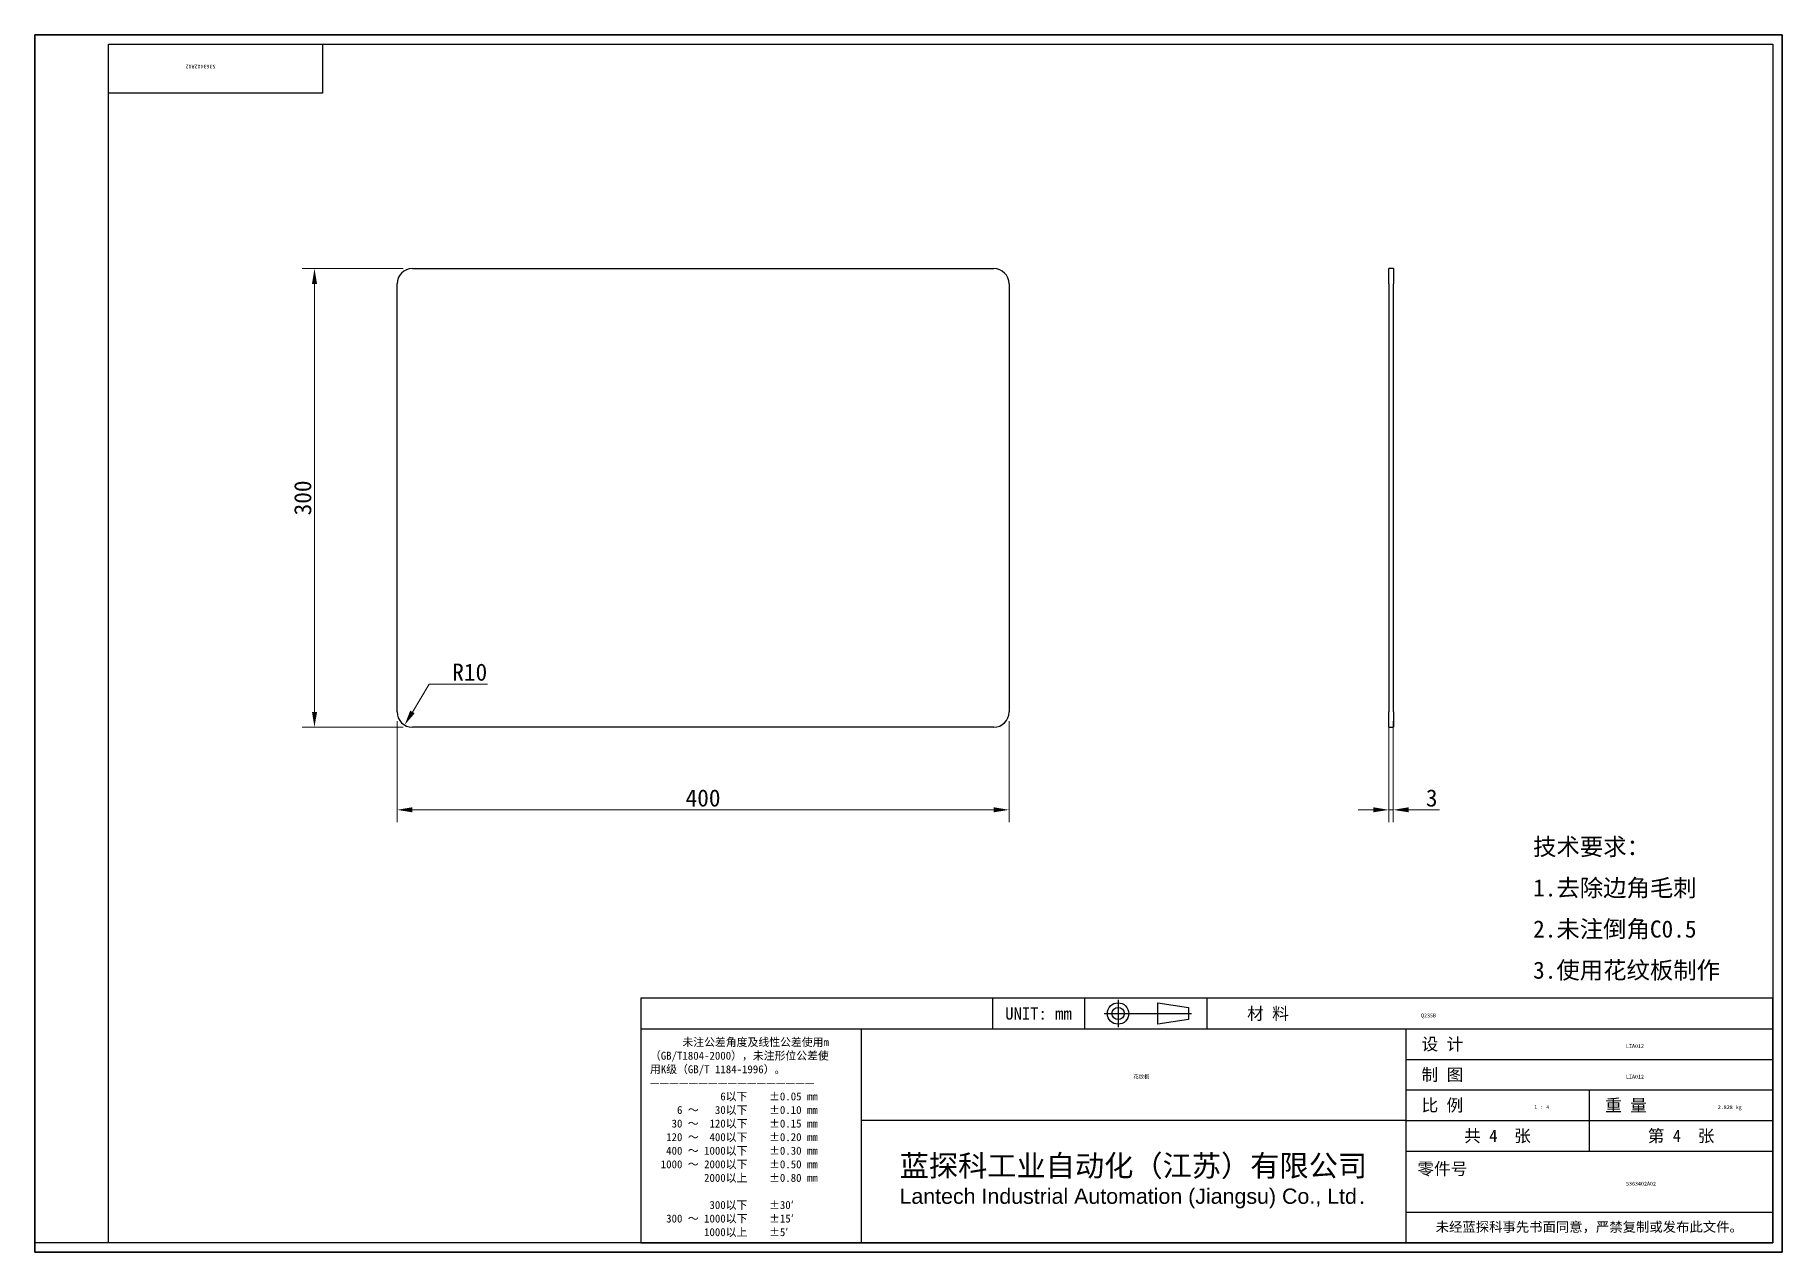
# Model space of a CAD drawing. Header units: millimetres. Extents: x 24 to 1166, y 22 to 818.
import ezdxf
from ezdxf.enums import TextEntityAlignment as Align

# ---------------------------------------------------------------- set-up
doc = ezdxf.new("R2018")
doc.units = ezdxf.units.MM
doc.header["$LTSCALE"] = 4
doc.linetypes.add('CHAIN', pattern=[0.3543, 0.2362, -0.0295, 0.0591, -0.0295])
for name, color, linetype, lineweight in [('1', 7, 'Continuous', 18), ('可见 (ISO)', 7, 'Continuous', 25), ('图框 (ISO)', 7, 'Continuous', 35), ('标题 (ISO)', 7, 'Continuous', 25)]:
    doc.layers.add(name, color=color, linetype=linetype, lineweight=lineweight)
doc.layers.add('尺寸 (ISO)', color=7, linetype='Continuous', lineweight=18, true_color=0x008000)
doc.layers.add('符号 (ISO)', color=7, linetype='Continuous', lineweight=18, true_color=0x008000)
doc.styles.get("Standard").update_dxf_attribs({"font": 'simfang.ttf'})
doc.styles.add('文本样式164', font='SimSun.ttf')
doc.styles.add('最新国标', font='simfang.ttf')
doc.styles.add('注释文本 (ISO)', font='simfang.ttf')
doc.dimstyles.new('默认 (GB)', dxfattribs={"dimscale": 4, "dimtxt": 2.8, "dimasz": 2.5, "dimexe": 2, "dimexo": 1.5, "dimgap": 0.5, "dimtad": 1, "dimtoh": 1, "dimdsep": 46, "dimtxsty": '最新国标', "dimcen": 0.09, "dimdle": 10, "dimclrd": 256, "dimclre": 256, "dimclrt": 256, "dimaunit": 1, "dimadec": 3, "dimazin": 2, "dimtfac": 0.535714, "dimtdec": 3, "dimtmove": 0, "dimatfit": 3, "dimfxl": 0, "dimtolj": 1, "dimlwd": -1, "dimlwe": -1, "dimarcsym": 0})

# ---------------------------------------------------------------- blocks, each defined once
blk = doc.blocks.new('图框 最新国标')
at = {"layer": '图框 (ISO)'}
for p, q in [((6, 7), (6, 204.5)), ((6, 204.5), (291.5, 204.5)), ((291.5, 204.5), (291.5, 5.5)), ((6, 7), (6, 5.5)), ((6, 7), (6, 5.5)), ((291.5, 5.5), (6, 5.5))]:
    blk.add_line(p, q, dxfattribs=at)
at = {"layer": '图框 (ISO)', "color": 7, "linetype": 'Continuous', "lineweight": 25}
for p, q in [((18, 203), (290, 203)), ((18, 7), (18, 203)), ((18, 203), (290, 203)), ((53, 203), (53, 195)), ((290, 203), (290, 7)), ((290, 203), (290, 7)), ((53, 195), (18, 195)), ((290, 7), (6, 7)), ((290, 7), (18, 7))]:
    blk.add_line(p, q, dxfattribs=at)
at = {"layer": '图框 (ISO)', "lineweight": 30}
blk.add_attdef('零件代号', text='', height=2.5, rotation=180, dxfattribs=at).set_placement((35.5, 199), align=Align.MIDDLE_CENTER)
blk = doc.blocks.new('标题栏 副本 副本 副本 最新国标')
at = {"layer": '标题 (ISO)'}
for p, q in [((381.98, -183.84), (196.98, -183.84)), ((196.98, -183.84), (196.98, -223.84)), ((254.48, -183.84), (254.48, -188.84)), ((269.48, -183.84), (269.48, -188.84)), ((281.48, -188.09), (281.48, -184.59)), ((281.48, -184.59), (286.48, -185.34)), ((286.48, -185.34), (286.48, -187.34)), ((289.48, -183.84), (289.48, -188.84)), ((381.98, -223.84), (381.98, -183.84)), ((383.48, -183.84), (383.48, -225.34)), ((286.48, -187.34), (281.48, -188.09)), ((196.98, -188.84), (381.98, -188.84)), ((232.98, -188.84), (232.98, -223.84)), ((321.98, -188.84), (321.98, -223.84)), ((321.98, -193.84), (381.98, -193.84)), ((321.98, -198.84), (381.98, -198.84)), ((351.98, -198.84), (351.98, -208.84)), ((321.98, -203.84), (232.98, -203.84)), ((321.98, -203.84), (381.98, -203.84)), ((321.98, -208.84), (381.98, -208.84)), ((321.98, -218.84), (381.98, -218.84)), ((196.98, -223.84), (381.98, -223.84)), ((383.48, -225.34), (196.98, -225.34))]:
    blk.add_line(p, q, dxfattribs=at)
at = {"layer": '标题 (ISO)', "linetype": 'CHAIN', "ltscale": 5.000333}
blk.add_line((274.98, -184.09), (274.98, -188.59), dxfattribs=at)
at = {"layer": '标题 (ISO)', "linetype": 'CHAIN', "ltscale": 15.834605}
blk.add_line((272.73, -186.34), (286.98, -186.34), dxfattribs=at)
at = {"layer": '标题 (ISO)'}
for radius in [1.75, 1]:
    blk.add_circle((274.98, -186.34), radius, dxfattribs=at)
at = {"layer": '1', "style": '文本样式164'}
for s, p in [('UNIT: mm', (261.98, -186.34)), ('材 料', (299.48, -186.34)), ('设 计', (327.98, -191.34)), ('制 图', (327.98, -196.34)), ('比 例', (327.98, -201.34)), ('重 量', (357.98, -201.34)), ('共 4  张', (336.98, -206.34)), ('第 4  张', (366.98, -206.34))]:
    blk.add_text(s, height=2, dxfattribs=at).set_placement(p, align=Align.MIDDLE_CENTER)
at = {"layer": '标题 (ISO)', "style": '注释文本 (ISO)'}
for s, insert, char_height, attachment_point, line_spacing_factor in [('\\fSimSun|b0|i0;{\\H1.3000;      未注公差角度及线性公差使用m\\P}\\fSimSun|b0|i0;{\\H1.3000;（GB/T1804-2000），未注形位公差使\\P}\\fSimSun|b0|i0;{\\H1.3000;用K级（GB/T 1184-1996）。\\P}\\fSimSun|b0|i0;{\\H1.3000;—————————————————\\P}\\fSimSun|b0|i0;{\\H1.3000;             6以下    ±0.05 mm\\P}\\fSimSun|b0|i0;{\\H1.3000;     6 ～   30以下    ±0.10 mm\\P}\\fSimSun|b0|i0;{\\H1.3000;    30 ～  120以下    ±0.15 mm\\P}\\fSimSun|b0|i0;{\\H1.3000;   120 ～  400以下    ±0.20 mm\\P}\\fSimSun|b0|i0;{\\H1.3000;   400 ～ 1000以下    ±0.30 mm\\P}\\fSimSun|b0|i0;{\\H1.3000;  1000 ～ 2000以下    ±0.50 mm\\P}\\fSimSun|b0|i0;{\\H1.3000;          2000以上    ±0.80 mm\\P}\\fSimSun|b0|i0;{\\H1.3000;\\P}\\fSimSun|b0|i0;{\\H1.3000;           300以下    ±30′\\P}\\fSimSun|b0|i0;{\\H1.3000;   300 ～ 1000以下    ±15′\\P}\\fSimSun|b0|i0;{\\H1.3000;          1000以上    ±5′}', (198.48, -206.63), 1.3, 4, 1.023913), ('\\pxsm0.94;\\fMicrosoft YaHei|b0|i0;{\\H3.5000;蓝探科工业自动化（江苏）有限公司\\P}\\fArial|b0|i0;{\\H2.5000;Lantech Industrial Automation (Jiangsu) Co., Ltd}\\fFangSong|b0|i0;{\\H2.5000;.}', (277.48, -213.84), 2, 5, 0.978695)]:
    blk.add_mtext(s, dxfattribs=dict(at, insert=insert, char_height=char_height, attachment_point=attachment_point, line_spacing_factor=line_spacing_factor))
at = {"layer": '标题 (ISO)', "attachment_point": 5, "style": '注释文本 (ISO)'}
for s, insert, char_height in [('\\fFangSong|b0|i0;零件号', (327.98, -211.84), 2), ('\\fSimSun|b0|i0;{\\H1.6000;未经蓝探科事先书面同意，严禁复制或发布此文件。}', (351.98, -221.34), 1.6)]:
    blk.add_mtext(s, dxfattribs=dict(at, insert=insert, char_height=char_height))
at = {"layer": '标题 (ISO)', "lineweight": 30, "flags": 104}
for tag, height, p in [('材料', 2, (324.48, -186.34)), ('设计人', 2, (357.98, -191.34)), ('库存编号', 3.5, (277.48, -196.34)), ('设计人', 2, (357.98, -196.34)), ('视图比例', 2, (342.98, -201.34)), ('质量\\P3;', 2, (372.98, -201.34)), ('零件代号', 3.5, (357.98, -213.84))]:
    blk.add_attdef(tag, text='', height=height, dxfattribs=at).set_placement(p, align=Align.MIDDLE_CENTER)
blk = doc.blocks.new('*D5')
at = {"layer": 'Defpoints', "color": 0, "transparency": 16777216}
for p in [(260.7, 375.2), (660.7, 375.2), (660.7, 311.2)]:
    blk.add_point(p, dxfattribs=at)
at = {"layer": '尺寸 (ISO)', "color": 116, "true_color": 0x00803f, "transparency": 16777216}
for p, q in [((260.7, 369.2), (260.7, 303.2)), ((660.7, 369.2), (660.7, 303.2)), ((270.7, 311.2), (650.7, 311.2))]:
    blk.add_line(p, q, dxfattribs=at)
for points in [[(270.7, 312.9), (270.7, 309.6), (260.7, 311.2)], [(650.7, 312.9), (650.7, 309.6), (660.7, 311.2)]]:
    blk.add_solid(points, dxfattribs=at)
at = {"layer": '尺寸 (ISO)', "transparency": 16777216, "insert": (460.7, 318.9), "char_height": 11.2, "attachment_point": 5, "style": '最新国标'}
blk.add_mtext('\\A1;400', dxfattribs=at)
blk = doc.blocks.new('*D6')
at = {"layer": 'Defpoints', "color": 0, "transparency": 16777216}
for p in [(270.7, 665.2), (206.7, 365.2), (270.7, 365.2)]:
    blk.add_point(p, dxfattribs=at)
at = {"layer": '尺寸 (ISO)', "color": 116, "true_color": 0x00803f, "transparency": 16777216}
for p, q in [((264.7, 665.2), (198.7, 665.2)), ((206.7, 655.2), (206.7, 375.2)), ((264.7, 365.2), (198.7, 365.2))]:
    blk.add_line(p, q, dxfattribs=at)
for points in [[(205.1, 655.2), (208.4, 655.2), (206.7, 665.2)], [(205.1, 375.2), (208.4, 375.2), (206.7, 365.2)]]:
    blk.add_solid(points, dxfattribs=at)
at = {"layer": '尺寸 (ISO)', "transparency": 16777216, "insert": (199.1, 515.2), "char_height": 11.2, "attachment_point": 5, "rotation": 90, "style": '最新国标'}
blk.add_mtext('\\A1;300', dxfattribs=at)
blk = doc.blocks.new('*D7')
at = {"layer": 'Defpoints', "color": 0, "transparency": 16777216}
for p in [(908.9, 375.2), (911.9, 375.2), (911.9, 311.2)]:
    blk.add_point(p, dxfattribs=at)
at = {"layer": '尺寸 (ISO)', "color": 116, "true_color": 0x00803f, "transparency": 16777216}
for p, q in [((908.9, 369.2), (908.9, 303.2)), ((911.9, 369.2), (911.9, 303.2)), ((898.9, 311.2), (888.9, 311.2)), ((908.9, 311.2), (911.9, 311.2)), ((921.9, 311.2), (942.1, 311.2))]:
    blk.add_line(p, q, dxfattribs=at)
for points in [[(898.9, 312.9), (898.9, 309.6), (908.9, 311.2)], [(921.9, 312.9), (921.9, 309.6), (911.9, 311.2)]]:
    blk.add_solid(points, dxfattribs=at)
at = {"layer": '尺寸 (ISO)', "transparency": 16777216, "insert": (937, 318.9), "char_height": 11.2, "attachment_point": 5, "style": '最新国标'}
blk.add_mtext('\\A1;3', dxfattribs=at)
blk = doc.blocks.new('*D8')
at = {"layer": 'Defpoints', "color": 0, "transparency": 16777216}
for p in [(265.6, 366.6), (270.7, 375.2)]:
    blk.add_point(p, dxfattribs=at)
at = {"layer": '尺寸 (ISO)', "color": 116, "true_color": 0x00803f, "transparency": 16777216}
for p, q in [((281.7, 393.5), (270.7, 375.2)), ((319.8, 393.5), (281.7, 393.5))]:
    blk.add_line(p, q, dxfattribs=at)
blk.add_solid([(269.3, 376.1), (272.2, 374.4), (265.6, 366.6)], dxfattribs=at)
at = {"layer": '尺寸 (ISO)', "transparency": 16777216, "insert": (308.2, 401.2), "char_height": 11.2, "attachment_point": 5, "style": '最新国标'}
blk.add_mtext('\\A1;R10', dxfattribs=at)

msp = doc.modelspace()

# ---------------------------------------------------------------- linework, layer by layer
at = {"layer": '可见 (ISO)'}
for p, q in [((270.73, 665.223), (650.73, 665.223)), ((911.911, 665.223), (908.911, 665.223)), ((908.911, 655.223), (908.911, 665.223)), ((911.911, 665.223), (911.911, 655.223)), ((260.73, 375.223), (260.73, 655.223)), ((660.73, 655.223), (660.73, 375.223)), ((908.911, 655.223), (908.911, 375.223)), ((911.911, 375.223), (911.911, 655.223)), ((908.911, 365.223), (908.911, 375.223)), ((911.911, 375.223), (911.911, 365.223)), ((650.73, 365.223), (270.73, 365.223)), ((908.911, 365.223), (911.911, 365.223))]:
    msp.add_line(p, q, dxfattribs=at)
for centre, start, end in [((270.73, 655.223), 90, 180), ((650.73, 655.223), 0, 90), ((270.73, 375.223), 180, 270), ((650.73, 375.223), 270, 0)]:
    msp.add_arc(centre, 10, start, end, dxfattribs=at)

# ---------------------------------------------------------------- block references
ref = msp.add_blockref('图框 最新国标', (0, 0), dxfattribs=dict(xscale=4, yscale=4, zscale=4))
lines = msp.add_mtext('5363402A02', dxfattribs={"layer": '图框 (ISO)', "insert": (142, 796), "char_height": 2.5, "attachment_point": 1, "rotation": 180})
ref.add_attrib('零件代号', '', (142, 796)).embed_mtext(lines)
ref = msp.add_blockref('标题栏 副本 副本 副本 最新国标', (-367.93, 923.377), dxfattribs=dict(xscale=4, yscale=4, zscale=4))
lines = msp.add_mtext('5363402A02', dxfattribs={"layer": '标题 (ISO)', "insert": (1064, 68), "char_height": 2.5, "attachment_point": 1})
ref.add_attrib('零件代号', '', (1064, 68), dxfattribs={"flags": 104}).embed_mtext(lines)
lines = msp.add_mtext('花纹板', dxfattribs={"layer": '标题 (ISO)', "insert": (742, 138), "char_height": 2.5, "attachment_point": 1})
ref.add_attrib('库存编号', '', (742, 138), dxfattribs={"flags": 104}).embed_mtext(lines)
lines = msp.add_mtext('2.828 kg', dxfattribs={"layer": '标题 (ISO)', "insert": (1124, 118), "char_height": 2.5, "attachment_point": 1})
ref.add_attrib('质量\\P3;', '', (1124, 118), dxfattribs={"flags": 104}).embed_mtext(lines)
lines = msp.add_mtext('1 : 4', dxfattribs={"layer": '标题 (ISO)', "insert": (1004, 118), "char_height": 2.5, "attachment_point": 1})
ref.add_attrib('视图比例', '', (1004, 118), dxfattribs={"flags": 104}).embed_mtext(lines)
lines = msp.add_mtext('LIA012', dxfattribs={"layer": '标题 (ISO)', "insert": (1064, 158), "char_height": 2.5, "attachment_point": 1})
ref.add_attrib('设计人', '', (1064, 158), dxfattribs={"flags": 104}).embed_mtext(lines)
lines = msp.add_mtext('LIA012', dxfattribs={"layer": '标题 (ISO)', "insert": (1064, 138), "char_height": 2.5, "attachment_point": 1})
ref.add_attrib('设计人', '', (1064, 138), dxfattribs={"flags": 104}).embed_mtext(lines)
lines = msp.add_mtext('Q235B', dxfattribs={"layer": '标题 (ISO)', "insert": (930, 178), "char_height": 2.5, "attachment_point": 1})
ref.add_attrib('材料', '', (930, 178), dxfattribs={"flags": 104}).embed_mtext(lines)

# ---------------------------------------------------------------- texts
at = {"layer": '符号 (ISO)', "insert": (1003.259, 246.093), "char_height": 11.2, "width": 134.13801, "attachment_point": 4, "line_spacing_factor": 1.441304, "style": '注释文本 (ISO)'}
msp.add_mtext('\\fFangSong|b0|i0;{\\H11.2000;技术要求：\\P}\\fFangSong|b0|i0;{\\H11.2000;1.去除边角毛刺\\P}\\fFangSong|b0|i0;{\\H11.2000;2.未注倒角C0.5\\P}\\fFangSong|b0|i0;{\\H11.2000;3.使用花纹板制作\\P}', dxfattribs=at)

# ---------------------------------------------------------------- dimensions: what is measured, and where the dimension line sits
at = {"layer": '尺寸 (ISO)', "color": 116, "true_color": 0x00803f}
for base, p1, p2, angle, override, picture, middle in [((206.73, 365.223), (270.73, 665.223), (270.73, 365.223), 270, {"dimgap": 0.5, "dimtoh": 0, "dimdec": 2, "dimtol": 0, "dimlim": 0, "dimtp": 0, "dimtm": 0, "dimtdec": 3, "dimtofl": 0, "dimatfit": 1}, '*D6', (206.73, 515.223)), ((911.911, 311.223), (908.911, 375.223), (911.911, 375.223), 180, {"dimgap": 0.5, "dimtoh": 0, "dimdec": 2, "dimtol": 0, "dimlim": 0, "dimtp": 0, "dimtm": 0, "dimtdec": 3, "dimtofl": 1, "dimatfit": 1}, '*D7', (937.015, 311.223))]:
    dim = msp.add_linear_dim(base=base, p1=p1, p2=p2, angle=angle, dimstyle='默认 (GB)', override=override, dxfattribs=at)
    dim.commit()
    dim.dimension.update_dxf_attribs({"geometry": picture, "text_midpoint": middle, "dimtype": 160})
dim = msp.add_radius_dim(center=(270.73, 375.223), mpoint=(265.608, 366.634), dimstyle='默认 (GB)', override={"dimgap": 0.5, "dimtih": 1, "dimdec": 2, "dimlfac": 1, "dimcen": 0, "dimtol": 0, "dimlim": 0, "dimtp": 0, "dimtm": 0, "dimtdec": 3}, dxfattribs=at)
dim.commit()
dim.dimension.update_dxf_attribs({"geometry": '*D8', "text_midpoint": (308.23, 393.54), "dimtype": 164})
dim = msp.add_linear_dim(base=(660.73, 311.223), p1=(260.73, 375.223), p2=(660.73, 375.223), dimstyle='默认 (GB)', override={"dimgap": 0.5, "dimtoh": 0, "dimdec": 2, "dimtol": 0, "dimlim": 0, "dimtp": 0, "dimtm": 0, "dimtdec": 3, "dimtofl": 0, "dimatfit": 1}, dxfattribs=at)
dim.commit()
dim.dimension.update_dxf_attribs({"geometry": '*D5', "text_midpoint": (460.73, 311.223), "dimtype": 160})

doc.saveas('drawing.dxf')
